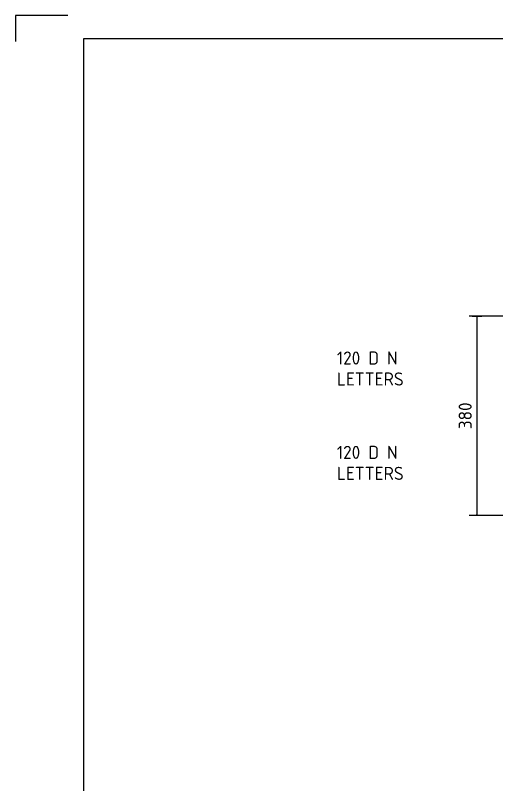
# Model space of a CAD drawing. Extents: x 0 to 420, y 0 to 297.
# Drawn here: x 0 to 91.7, y 150.3 to 297 of the extents above; entities that cross this region are included whole.
import ezdxf
from ezdxf.enums import TextEntityAlignment as Align

# ---------------------------------------------------------------- set-up
doc = ezdxf.new("R2010")
doc.units = 0
doc.header["$LTSCALE"] = 12
doc.header["$MEASUREMENT"] = 0
doc.header["$PDMODE"] = 1
doc.layers.get('0').update_dxf_attribs({"linetype": 'CONTINUOUS'})
doc.layers.get('DEFPOINTS').update_dxf_attribs({"linetype": 'CONTINUOUS'})
for name, color, linetype in [('COMMENTS', 4, 'CONTINUOUS'), ('L35', 3, 'CONTINUOUS'), ('T25', 1, 'CONTINUOUS'), ('TBLK18', 4, 'CONTINUOUS'), ('TBLK25', 1, 'CONTINUOUS'), ('TBLK35', 3, 'CONTINUOUS'), ('TBLK50', 7, 'CONTINUOUS')]:
    doc.layers.add(name, color=color, linetype=linetype)
doc.styles.add('ISO', font='iso3098b.shx')
doc.dimstyles.new('SIGNSDIM', dxfattribs={"dimtxt": 2.5, "dimasz": 0.2, "dimexe": 1.5, "dimexo": 2, "dimgap": 1, "dimtad": 1, "dimdec": 4, "dimlfac": 10, "dimrnd": 1, "dimdsep": 46, "dimtxsty": 'ISO', "dimblk": 'SGNDIM', "dimcen": 2.5, "dimadec": 0, "dimazin": 0, "dimtfac": 1, "dimtdec": 4, "dimtix": 1, "dimtmove": 0, "dimatfit": 3, "dimldrblk": 'SGNDIM', "dimfxl": 1, "dimtolj": 1, "dimtzin": 0, "dimarcsym": 0})

# ---------------------------------------------------------------- blocks, each defined once
blk = doc.blocks.new('SGNDIM')
for p, q in [((0, 0), (-1, 0)), ((0, 4.5), (0, -4.5))]:
    blk.add_line(p, q)
blk = doc.blocks.new('*D22')
at = {"layer": 'DEFPOINTS', "color": 0}
for p in [(123.37, 239.61), (87.97, 201.61), (123.37, 201.61)]:
    blk.add_point(p, dxfattribs=at)
at = {"layer": 'T25', "color": 0, "lineweight": -2}
for p, q in [((121.37, 239.61), (86.47, 239.61)), ((87.97, 239.41), (87.97, 201.81)), ((121.37, 201.61), (86.47, 201.61))]:
    blk.add_line(p, q, dxfattribs=at)
at = {"layer": 'T25', "color": 0, "lineweight": -2, "xscale": 0.2, "yscale": 0.2, "zscale": 0.2}
for p, rotation in [((87.97, 239.61), 90), ((87.97, 201.61), 270)]:
    blk.add_blockref('SGNDIM', p, dxfattribs=dict(at, rotation=rotation))
at = {"layer": 'T25', "color": 0, "insert": (85.72, 220.61), "char_height": 2.5, "attachment_point": 5, "rotation": 90, "style": 'ISO'}
blk.add_mtext('\\A1;380', dxfattribs=at)
blk = doc.blocks.new('BLK1DES')
at = {"layer": 'COMMENTS', "style": 'ISO'}
for s, p in [('120 D N', (0, 0)), ('LETTERS', (0, -4))]:
    blk.add_text(s, height=2.5, dxfattribs=at).set_placement(p)
blk = doc.blocks.new('BLK2DES')
at = {"layer": 'COMMENTS', "style": 'ISO'}
for s, p in [('120 D N', (0, 0)), ('LETTERS', (0, -4))]:
    blk.add_text(s, height=2.5, dxfattribs=at).set_placement(p)
blk = doc.blocks.new('A3BBLK')
at = {"layer": 'TBLK25'}
for p, q in [((10, 297), (0, 297)), ((0, 297), (0, 292))]:
    blk.add_line(p, q, dxfattribs=at)
at = {"layer": 'TBLK50'}
for p, q in [((415.5, 292.5), (13, 292.5)), ((13, 292.5), (13, 4.5))]:
    blk.add_line(p, q, dxfattribs=at)
blk = doc.blocks.new('title block')
blk.add_blockref('A3BBLK', (0, 0))
at = {"layer": 'TBLK18', "style": 'ISO'}
blk.add_attdef('MR_DIRECTORATE', text='', height=1.5, dxfattribs=at).set_placement((381.5, 67.12), align=Align.CENTER)
for tag, p in [('STREET_NAME', (355.51, 61.1)), ('SUBURB_POSTCODE', (388.49, 61.1)), ('TELEPHONE_NO.', (368.31, 58.84)), ('FAX_NO.', (393.56, 58.84))]:
    blk.add_attdef(tag, p, '', height=1.5, dxfattribs=at)
at = {"layer": 'TBLK25', "style": 'ISO'}
for tag, height, p in [('MR_BRANCH', 2, (381.5, 64.2)), ('ROAD_SECTION', 1.75, (384.5, 29.16)), ('SLK', 1.75, (384.5, 26.11)), ('CHAINAGE', 1.75, (384.5, 19.21))]:
    blk.add_attdef(tag, text='', height=height, dxfattribs=at).set_placement(p, align=Align.CENTER)
for tag, p, height in [('FILE_NUMBER', (371.77, 53.24), 2.5), ('DESIGNED_/_DRAWN', (371.77, 48.49), 2), ('VERIFIED', (371.77, 43.49), 2), ('APPROVED', (371.77, 38.49), 2), ('LOCAL_AUTHORITY', (370.48, 16.73), 1.25)]:
    blk.add_attdef(tag, p, '', height=height, dxfattribs=at)
at = {"layer": 'TBLK35', "style": 'ISO', "width": 0.9}
for tag, p in [('ROAD_PROJECT&NUMBER', (384.5, 32.23)), ('DRAWING_DESCRIPTION', (384.5, 22.29))]:
    blk.add_attdef(tag, text='', height=2.5, dxfattribs=at).set_placement(p, align=Align.CENTER)
at = {"layer": 'TBLK50', "style": 'ISO'}
blk.add_attdef('DRG_NUMBER', (356.8, 6.02), '', height=5, dxfattribs=at)

msp = doc.modelspace()

# ---------------------------------------------------------------- linework, layer by layer
at = {"layer": 'T25'}
msp.add_point((69.334586, 177.870301), dxfattribs=at)

# ---------------------------------------------------------------- block references
at = {"color": 1}
msp.add_blockref('title block', (0, 0), dxfattribs=at)
at = {"layer": 'L35'}
for name, p in [('BLK1DES', (61.268005, 230.385176)), ('BLK2DES', (61.268005, 212.385176))]:
    msp.add_blockref(name, p, dxfattribs=at)

# ---------------------------------------------------------------- dimensions: what is measured, and where the dimension line sits
at = {"layer": 'T25'}
dim = msp.add_linear_dim(base=(87.965139, 201.61027), p1=(123.365139, 239.61027), p2=(123.365139, 201.61027), angle=90, dimstyle='SIGNSDIM', dxfattribs=at)
dim.commit()
dim.dimension.update_dxf_attribs({"geometry": '*D22', "text_midpoint": (85.715139, 220.61027)})

doc.saveas('drawing.dxf')
